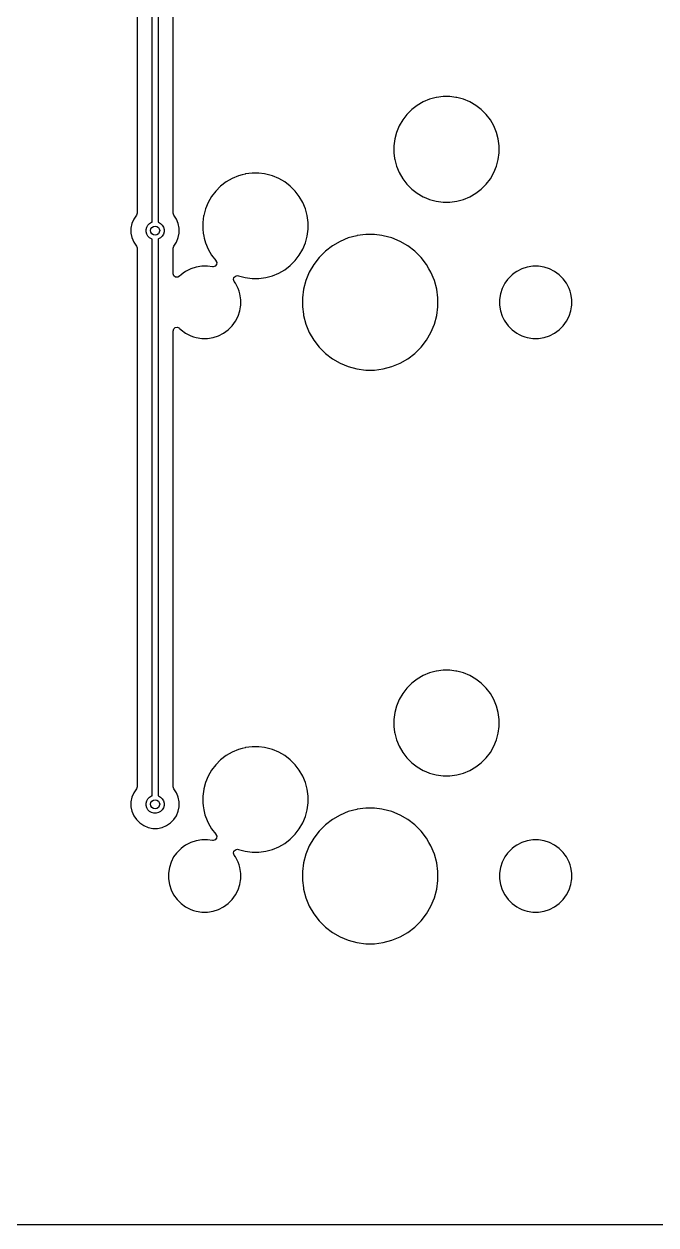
# Model space of a CAD drawing. Extents: x 3.97 to 7.28, y -6.08 to -1.4.
# Drawn here: x 4.797 to 5.624, y -6.081 to -4.511 of the extents above; entities that cross this region are included whole.
import ezdxf

# ---------------------------------------------------------------- set-up
doc = ezdxf.new("R2010")
doc.units = 0
doc.header["$MEASUREMENT"] = 0
doc.layers.add('BLACK', color=7, linetype='CONTINUOUS')

msp = doc.modelspace()

# ---------------------------------------------------------------- linework, layer by layer
at = {"layer": 'BLACK', "linetype": 'CONTINUOUS'}
for p, q in [((4.9648, -4.7702), (4.9648, -4.0423)), ((4.9727, -4.0423), (4.9727, -4.7702)), ((4.9451, -4.0541), (4.9451, -4.7584)), ((4.9924, -4.6705), (4.9924, -4.1626)), ((5.3195, -4.6131), (5.3116, -4.6176)), ((5.3278, -4.6096), (5.3195, -4.6131)), ((5.3195, -4.6131), (5.3195, -4.6131)), ((5.3328, -4.6083), (5.3278, -4.6096)), ((5.3365, -4.6073), (5.3328, -4.6083)), ((5.337, -4.6072), (5.3365, -4.6073)), ((5.3455, -4.6061), (5.337, -4.6072)), ((5.3545, -4.6061), (5.3455, -4.6061)), ((5.3455, -4.6061), (5.3455, -4.6061)), ((5.362, -4.6071), (5.3545, -4.6061)), ((5.3545, -4.6061), (5.3545, -4.6061)), ((5.3635, -4.6073), (5.362, -4.6071)), ((5.3722, -4.6096), (5.3635, -4.6073)), ((5.3805, -4.6131), (5.3722, -4.6096)), ((5.3884, -4.6176), (5.3805, -4.6131)), ((5.3805, -4.6131), (5.3805, -4.6131)), ((5.2981, -4.6295), (5.2926, -4.6366)), ((5.3045, -4.6231), (5.2981, -4.6295)), ((5.3116, -4.6176), (5.3045, -4.6231)), ((5.3955, -4.6231), (5.3884, -4.6176)), ((5.4019, -4.6295), (5.3955, -4.6231)), ((5.3955, -4.6231), (5.3955, -4.6231)), ((5.4074, -4.6366), (5.4019, -4.6295)), ((5.4019, -4.6295), (5.4019, -4.6295)), ((5.2881, -4.6445), (5.2846, -4.6528)), ((5.2926, -4.6366), (5.2881, -4.6445)), ((5.2881, -4.6445), (5.2881, -4.6445)), ((5.4119, -4.6445), (5.4074, -4.6366)), ((5.4074, -4.6366), (5.4074, -4.6366)), ((5.4074, -4.6366), (5.4074, -4.6366)), ((5.4154, -4.6528), (5.4119, -4.6445)), ((5.2823, -4.6615), (5.2811, -4.6705)), ((5.2846, -4.6528), (5.2823, -4.6615)), ((5.2823, -4.6615), (5.2823, -4.6615)), ((5.4177, -4.6615), (5.4154, -4.6528)), ((5.4189, -4.6705), (5.4177, -4.6615)), ((4.9924, -4.7584), (4.9924, -4.6705)), ((5.2811, -4.6705), (5.2811, -4.6795)), ((5.4189, -4.6795), (5.4189, -4.6705)), ((5.2811, -4.6795), (5.2821, -4.687)), ((5.2821, -4.687), (5.2823, -4.6885)), ((5.2823, -4.6885), (5.2823, -4.6885)), ((5.2823, -4.6885), (5.2846, -4.6972)), ((5.4154, -4.6972), (5.4177, -4.6885)), ((5.4177, -4.6885), (5.4189, -4.6795)), ((5.0778, -4.7096), (5.0695, -4.7131)), ((5.0828, -4.7083), (5.0778, -4.7096)), ((5.0865, -4.7073), (5.0828, -4.7083)), ((5.087, -4.7072), (5.0865, -4.7073)), ((5.0955, -4.7061), (5.087, -4.7072)), ((5.1045, -4.7061), (5.0955, -4.7061)), ((5.0955, -4.7061), (5.0955, -4.7061)), ((5.112, -4.7071), (5.1045, -4.7061)), ((5.1045, -4.7061), (5.1045, -4.7061)), ((5.1135, -4.7073), (5.112, -4.7071)), ((5.1222, -4.7096), (5.1135, -4.7073)), ((5.1305, -4.7131), (5.1222, -4.7096)), ((5.2846, -4.6972), (5.2881, -4.7055)), ((5.2881, -4.7055), (5.2881, -4.7055)), ((5.2881, -4.7055), (5.2926, -4.7134)), ((5.4074, -4.7134), (5.4119, -4.7055)), ((5.4119, -4.7055), (5.4154, -4.6972)), ((5.0545, -4.7231), (5.0481, -4.7295)), ((5.0616, -4.7176), (5.0545, -4.7231)), ((5.0695, -4.7131), (5.0616, -4.7176)), ((5.0695, -4.7131), (5.0695, -4.7131)), ((5.1384, -4.7176), (5.1305, -4.7131)), ((5.1305, -4.7131), (5.1305, -4.7131)), ((5.1455, -4.7231), (5.1384, -4.7176)), ((5.1519, -4.7295), (5.1455, -4.7231)), ((5.1455, -4.7231), (5.1455, -4.7231)), ((5.2926, -4.7134), (5.2981, -4.7205)), ((5.2981, -4.7205), (5.2981, -4.7205)), ((5.2981, -4.7205), (5.3045, -4.7269)), ((5.3955, -4.7269), (5.4019, -4.7205)), ((5.4019, -4.7205), (5.4074, -4.7134)), ((5.4019, -4.7205), (5.4019, -4.7205)), ((5.4019, -4.7205), (5.4019, -4.7205)), ((5.0426, -4.7366), (5.0381, -4.7445)), ((5.0481, -4.7295), (5.0426, -4.7366)), ((5.1574, -4.7366), (5.1519, -4.7295)), ((5.1519, -4.7295), (5.1519, -4.7295)), ((5.1619, -4.7445), (5.1574, -4.7366)), ((5.1574, -4.7366), (5.1574, -4.7366)), ((5.1574, -4.7366), (5.1574, -4.7366)), ((5.3045, -4.7269), (5.3045, -4.7269)), ((5.3045, -4.7269), (5.3116, -4.7324)), ((5.3116, -4.7324), (5.3116, -4.7324)), ((5.3116, -4.7324), (5.3116, -4.7324)), ((5.3116, -4.7324), (5.3195, -4.7369)), ((5.3195, -4.7369), (5.3195, -4.7369)), ((5.3195, -4.7369), (5.3195, -4.7369)), ((5.3195, -4.7369), (5.3231, -4.7384)), ((5.3231, -4.7384), (5.3278, -4.7404)), ((5.3278, -4.7404), (5.3365, -4.7427)), ((5.3635, -4.7427), (5.3722, -4.7404)), ((5.3722, -4.7404), (5.3805, -4.7369)), ((5.3805, -4.7369), (5.3884, -4.7324)), ((5.3884, -4.7324), (5.3955, -4.7269)), ((5.3955, -4.7269), (5.3955, -4.7269)), ((5.3955, -4.7269), (5.3955, -4.7269)), ((5.0346, -4.7528), (5.0323, -4.7615)), ((5.0381, -4.7445), (5.0346, -4.7528)), ((5.0346, -4.7528), (5.0346, -4.7528)), ((5.0381, -4.7445), (5.0381, -4.7445)), ((5.1654, -4.7528), (5.1619, -4.7445)), ((5.1677, -4.7615), (5.1654, -4.7528)), ((5.3365, -4.7427), (5.3455, -4.7439)), ((5.3455, -4.7439), (5.3455, -4.7439)), ((5.3455, -4.7439), (5.3545, -4.7439)), ((5.3545, -4.7439), (5.3635, -4.7427)), ((5.3545, -4.7439), (5.3545, -4.7439)), ((4.9384, -4.7721), (4.9372, -4.7781)), ((4.9408, -4.7663), (4.9384, -4.7721)), ((4.9384, -4.7721), (4.9384, -4.7721)), ((4.9443, -4.7611), (4.9408, -4.7663)), ((4.9408, -4.7663), (4.9408, -4.7663)), ((4.9451, -4.7584), (4.9443, -4.7611)), ((4.9443, -4.7611), (4.9443, -4.7611)), ((4.9594, -4.7741), (4.9616, -4.7719)), ((4.9616, -4.7719), (4.9642, -4.7703)), ((4.9642, -4.7703), (4.9648, -4.7702)), ((4.9727, -4.7702), (4.9733, -4.7703)), ((4.9733, -4.7703), (4.9759, -4.7719)), ((4.9759, -4.7719), (4.9781, -4.7741)), ((4.9924, -4.7585), (4.9924, -4.7584)), ((4.9932, -4.7611), (4.9924, -4.7585)), ((4.9967, -4.7663), (4.9932, -4.7611)), ((4.9991, -4.7721), (4.9967, -4.7663)), ((4.9967, -4.7663), (4.9967, -4.7663)), ((5.0003, -4.7781), (4.9991, -4.7721)), ((4.9991, -4.7721), (4.9991, -4.7721)), ((5.0322, -4.762), (5.0311, -4.7705)), ((5.0311, -4.7705), (5.0311, -4.7795)), ((5.0323, -4.7615), (5.0322, -4.762)), ((5.1689, -4.7705), (5.1677, -4.7615)), ((5.1689, -4.7795), (5.1689, -4.7705)), ((4.9372, -4.7781), (4.9372, -4.7844)), ((4.9372, -4.7844), (4.9384, -4.7904)), ((4.957, -4.7797), (4.9578, -4.7767)), ((4.957, -4.7828), (4.957, -4.7797)), ((4.9578, -4.7858), (4.957, -4.7828)), ((4.9578, -4.7767), (4.9594, -4.7741)), ((4.9594, -4.7884), (4.9578, -4.7858)), ((4.9616, -4.7906), (4.9594, -4.7884)), ((4.9781, -4.7884), (4.9759, -4.7906)), ((4.9781, -4.7741), (4.9797, -4.7767)), ((4.9797, -4.7858), (4.9781, -4.7884)), ((4.9797, -4.7767), (4.9805, -4.7797)), ((4.9805, -4.7828), (4.9797, -4.7858)), ((4.9805, -4.7797), (4.9805, -4.7828)), ((4.9991, -4.7904), (5.0003, -4.7844)), ((5.0003, -4.7844), (5.0003, -4.7781)), ((5.0003, -4.7781), (5.0003, -4.7781)), ((5.0003, -4.7781), (5.0003, -4.7781)), ((5.0311, -4.7795), (5.0317, -4.7844)), ((5.0317, -4.7844), (5.0323, -4.7885)), ((5.0323, -4.7885), (5.033, -4.7912)), ((5.1654, -4.7972), (5.1677, -4.7885)), ((5.1677, -4.7885), (5.1689, -4.7795)), ((5.2327, -4.7879), (5.2215, -4.7909)), ((5.2332, -4.7878), (5.2327, -4.7879)), ((5.2442, -4.7864), (5.2332, -4.7878)), ((5.2558, -4.7864), (5.2442, -4.7864)), ((5.2442, -4.7864), (5.2442, -4.7864)), ((5.2654, -4.7877), (5.2558, -4.7864)), ((5.2558, -4.7864), (5.2558, -4.7864)), ((5.2673, -4.7879), (5.2654, -4.7877)), ((5.2785, -4.7909), (5.2673, -4.7879)), ((4.9384, -4.7904), (4.9384, -4.7904)), ((4.9384, -4.7904), (4.9408, -4.7962)), ((4.9408, -4.7962), (4.9408, -4.7962)), ((4.9408, -4.7962), (4.9443, -4.8014)), ((4.9443, -4.8014), (4.9451, -4.804)), ((4.9451, -4.804), (4.9451, -4.8041)), ((4.9451, -4.8041), (4.9451, -5.5084)), ((4.9642, -4.7922), (4.9616, -4.7906)), ((4.9648, -4.7923), (4.9642, -4.7922)), ((4.9648, -5.5202), (4.9648, -4.7923)), ((4.9733, -4.7922), (4.9727, -4.7923)), ((4.9727, -4.7923), (4.9727, -5.5202)), ((4.9759, -4.7906), (4.9733, -4.7922)), ((4.9924, -4.8041), (4.9932, -4.8014)), ((4.9924, -4.8374), (4.9924, -4.8041)), ((4.9932, -4.8014), (4.9967, -4.7962)), ((4.9932, -4.8014), (4.9932, -4.8014)), ((4.9967, -4.7962), (4.9991, -4.7904)), ((4.9967, -4.7962), (4.9967, -4.7962)), ((4.9967, -4.7962), (4.9967, -4.7962)), ((5.033, -4.7912), (5.0346, -4.7972)), ((5.0346, -4.7972), (5.0381, -4.8055)), ((5.1619, -4.8055), (5.1654, -4.7972)), ((5.2007, -4.8012), (5.1915, -4.8082)), ((5.2107, -4.7954), (5.2007, -4.8012)), ((5.2215, -4.7909), (5.2107, -4.7954)), ((5.2107, -4.7954), (5.2107, -4.7954)), ((5.2215, -4.7909), (5.2215, -4.7909)), ((5.2893, -4.7954), (5.2785, -4.7909)), ((5.2785, -4.7909), (5.2785, -4.7909)), ((5.2785, -4.7909), (5.2785, -4.7909)), ((5.2993, -4.8012), (5.2893, -4.7954)), ((5.2893, -4.7954), (5.2893, -4.7954)), ((5.3085, -4.8082), (5.2993, -4.8012)), ((5.0381, -4.8055), (5.0381, -4.8055)), ((5.0381, -4.8055), (5.0426, -4.8134)), ((5.0426, -4.8134), (5.0481, -4.8205)), ((5.1519, -4.8205), (5.1574, -4.8134)), ((5.1574, -4.8134), (5.1619, -4.8055)), ((5.1832, -4.8165), (5.1762, -4.8257)), ((5.1915, -4.8082), (5.1832, -4.8165)), ((5.1832, -4.8165), (5.1832, -4.8165)), ((5.1915, -4.8082), (5.1915, -4.8082)), ((5.3168, -4.8165), (5.3085, -4.8082)), ((5.3085, -4.8082), (5.3085, -4.8082)), ((5.3238, -4.8257), (5.3168, -4.8165)), ((5.3168, -4.8165), (5.3168, -4.8165)), ((5.0087, -4.8346), (5.0054, -4.8369)), ((5.0153, -4.8312), (5.0087, -4.8346)), ((5.0224, -4.8289), (5.0153, -4.8312)), ((5.0297, -4.8277), (5.0224, -4.8289)), ((5.0372, -4.8277), (5.0297, -4.8277)), ((5.0297, -4.8277), (5.0297, -4.8277)), ((5.0438, -4.8288), (5.0372, -4.8277)), ((5.0372, -4.8277), (5.0372, -4.8277)), ((5.0449, -4.8288), (5.0438, -4.8288)), ((5.0475, -4.8279), (5.0449, -4.8288)), ((5.0492, -4.8257), (5.0475, -4.8279)), ((5.0481, -4.8205), (5.0482, -4.8207)), ((5.0482, -4.8207), (5.0481, -4.8207)), ((5.0481, -4.8207), (5.0494, -4.8229)), ((5.0494, -4.8229), (5.0492, -4.8257)), ((5.1305, -4.8369), (5.1384, -4.8324)), ((5.1384, -4.8324), (5.1455, -4.8269)), ((5.1455, -4.8269), (5.1519, -4.8205)), ((5.1455, -4.8269), (5.1455, -4.8269)), ((5.1455, -4.8269), (5.1455, -4.8269)), ((5.1519, -4.8205), (5.1519, -4.8205)), ((5.1519, -4.8205), (5.1519, -4.8205)), ((5.1704, -4.8357), (5.1659, -4.8465)), ((5.1762, -4.8257), (5.1704, -4.8357)), ((5.1704, -4.8357), (5.1704, -4.8357)), ((5.327, -4.8312), (5.3238, -4.8257)), ((5.3296, -4.8357), (5.327, -4.8312)), ((5.3341, -4.8465), (5.3296, -4.8357)), ((5.4418, -4.8346), (5.4385, -4.8369)), ((5.4484, -4.8312), (5.4418, -4.8346)), ((5.4555, -4.8289), (5.4484, -4.8312)), ((5.4628, -4.8277), (5.4555, -4.8289)), ((5.4703, -4.8277), (5.4628, -4.8277)), ((5.4628, -4.8277), (5.4628, -4.8277)), ((5.4776, -4.8289), (5.4703, -4.8277)), ((5.4703, -4.8277), (5.4703, -4.8277)), ((5.4847, -4.8312), (5.4776, -4.8289)), ((5.4913, -4.8346), (5.4847, -4.8312)), ((5.4973, -4.8389), (5.4913, -4.8346)), ((4.9924, -4.8378), (4.9924, -4.8374)), ((4.9934, -4.8404), (4.9924, -4.8378)), ((4.9956, -4.842), (4.9934, -4.8404)), ((4.9983, -4.8422), (4.9956, -4.842)), ((5.0007, -4.8409), (4.9983, -4.8422)), ((5.0027, -4.8389), (5.0007, -4.8409)), ((5.0054, -4.8369), (5.0027, -4.8389)), ((5.0027, -4.8389), (5.0027, -4.8389)), ((5.0027, -4.8389), (5.0027, -4.8389)), ((5.0712, -4.8453), (5.0719, -4.8426)), ((5.0722, -4.8479), (5.0712, -4.8453)), ((5.0719, -4.8426), (5.0738, -4.8407)), ((5.0739, -4.8502), (5.0722, -4.8479)), ((5.0738, -4.8407), (5.0765, -4.8401)), ((5.0755, -4.8534), (5.0739, -4.8502)), ((5.0765, -4.8401), (5.0777, -4.8404)), ((5.0777, -4.8404), (5.0778, -4.8404)), ((5.0778, -4.8404), (5.0778, -4.8404)), ((5.0778, -4.8404), (5.0865, -4.8427)), ((5.0865, -4.8427), (5.0955, -4.8439)), ((5.0955, -4.8439), (5.0955, -4.8439)), ((5.0955, -4.8439), (5.1045, -4.8439)), ((5.1045, -4.8439), (5.1135, -4.8427)), ((5.1045, -4.8439), (5.1045, -4.8439)), ((5.1135, -4.8427), (5.1222, -4.8404)), ((5.1222, -4.8404), (5.1305, -4.8369)), ((5.1659, -4.8465), (5.1629, -4.8577)), ((5.1659, -4.8465), (5.1659, -4.8465)), ((5.3371, -4.8577), (5.3341, -4.8465)), ((5.4261, -4.8502), (5.4227, -4.8569)), ((5.4297, -4.8453), (5.4261, -4.8502)), ((5.4305, -4.8442), (5.4297, -4.8453)), ((5.4357, -4.8389), (5.4305, -4.8442)), ((5.4305, -4.8442), (5.4305, -4.8442)), ((5.4305, -4.8442), (5.4305, -4.8442)), ((5.4385, -4.8369), (5.4357, -4.8389)), ((5.4357, -4.8389), (5.4357, -4.8389)), ((5.4357, -4.8389), (5.4357, -4.8389)), ((5.5026, -4.8442), (5.4973, -4.8389)), ((5.507, -4.8502), (5.5026, -4.8442)), ((5.5086, -4.8534), (5.507, -4.8502)), ((5.0773, -4.8569), (5.0755, -4.8534)), ((5.0785, -4.8606), (5.0773, -4.8569)), ((5.0773, -4.8569), (5.0773, -4.8569)), ((5.0773, -4.8569), (5.0773, -4.8569)), ((5.0796, -4.8639), (5.0785, -4.8606)), ((5.0804, -4.8692), (5.0796, -4.8639)), ((5.1629, -4.8577), (5.1614, -4.8692)), ((5.1629, -4.8577), (5.1629, -4.8577)), ((5.3386, -4.8692), (5.3371, -4.8577)), ((5.4204, -4.8639), (5.4193, -4.8713)), ((5.4227, -4.8569), (5.4204, -4.8639)), ((5.5103, -4.8569), (5.5086, -4.8534)), ((5.5116, -4.8606), (5.5103, -4.8569)), ((5.5103, -4.8569), (5.5103, -4.8569)), ((5.5103, -4.8569), (5.5103, -4.8569)), ((5.5126, -4.8639), (5.5116, -4.8606)), ((5.5138, -4.8713), (5.5126, -4.8639)), ((5.0796, -4.8861), (5.0804, -4.8808)), ((5.0805, -4.8698), (5.0804, -4.8692)), ((5.0804, -4.8808), (5.0807, -4.8787)), ((5.0807, -4.8713), (5.0805, -4.8698)), ((5.0807, -4.8787), (5.0807, -4.8713)), ((5.1614, -4.8692), (5.1614, -4.8808)), ((5.1614, -4.8808), (5.1627, -4.8904)), ((5.3371, -4.8923), (5.3386, -4.8808)), ((5.3386, -4.8713), (5.3386, -4.8692)), ((5.3386, -4.8808), (5.3386, -4.8713)), ((5.4193, -4.8713), (5.4193, -4.8787)), ((5.4193, -4.8787), (5.4204, -4.8861)), ((5.5126, -4.8861), (5.5135, -4.8808)), ((5.5135, -4.8808), (5.5138, -4.8787)), ((5.5138, -4.8787), (5.5138, -4.8713)), ((5.0739, -4.8998), (5.0773, -4.8931)), ((5.0773, -4.8931), (5.0796, -4.8861)), ((5.1627, -4.8904), (5.1629, -4.8923)), ((5.1629, -4.8923), (5.1659, -4.9035)), ((5.3341, -4.9035), (5.3371, -4.8923)), ((5.4204, -4.8861), (5.4227, -4.8931)), ((5.4227, -4.8931), (5.4255, -4.8985)), ((5.4255, -4.8985), (5.4261, -4.8998)), ((5.507, -4.8998), (5.5103, -4.8931)), ((5.5103, -4.8931), (5.5126, -4.8861)), ((4.9924, -4.9126), (4.9932, -4.9099)), ((4.9924, -5.4205), (4.9924, -4.9126)), ((4.9932, -4.9099), (4.9952, -4.9081)), ((4.9952, -4.9081), (4.998, -4.9077)), ((4.998, -4.9077), (5.0005, -4.9089)), ((5.0005, -4.9089), (5.0007, -4.9091)), ((5.0007, -4.9091), (5.0027, -4.9111)), ((5.0027, -4.9111), (5.0087, -4.9154)), ((5.0582, -4.9154), (5.0643, -4.9111)), ((5.0643, -4.9111), (5.0695, -4.9058)), ((5.0695, -4.9058), (5.0739, -4.8998)), ((5.1659, -4.9035), (5.1659, -4.9035)), ((5.1659, -4.9035), (5.1704, -4.9143)), ((5.1704, -4.9143), (5.1704, -4.9143)), ((5.1704, -4.9143), (5.1762, -4.9243)), ((5.3238, -4.9243), (5.3296, -4.9143)), ((5.3296, -4.9143), (5.3341, -4.9035)), ((5.4261, -4.8998), (5.4305, -4.9058)), ((5.4305, -4.9058), (5.4357, -4.9111)), ((5.4357, -4.9111), (5.4418, -4.9154)), ((5.4913, -4.9154), (5.4973, -4.9111)), ((5.4973, -4.9111), (5.5026, -4.9058)), ((5.5026, -4.9058), (5.507, -4.8998)), ((5.0087, -4.9154), (5.0118, -4.917)), ((5.0118, -4.917), (5.0153, -4.9188)), ((5.0153, -4.9188), (5.0153, -4.9188)), ((5.0153, -4.9188), (5.0153, -4.9188)), ((5.0153, -4.9188), (5.0191, -4.92)), ((5.0191, -4.92), (5.0224, -4.9211)), ((5.0224, -4.9211), (5.0297, -4.9223)), ((5.0297, -4.9223), (5.0297, -4.9223)), ((5.0297, -4.9223), (5.0372, -4.9223)), ((5.0372, -4.9223), (5.0445, -4.9211)), ((5.0445, -4.9211), (5.0516, -4.9188)), ((5.0516, -4.9188), (5.0582, -4.9154)), ((5.1762, -4.9243), (5.1832, -4.9335)), ((5.3168, -4.9335), (5.3238, -4.9243)), ((5.4418, -4.9154), (5.4449, -4.917)), ((5.4449, -4.917), (5.4484, -4.9188)), ((5.4484, -4.9188), (5.4484, -4.9188)), ((5.4484, -4.9188), (5.4484, -4.9188)), ((5.4484, -4.9188), (5.4522, -4.92)), ((5.4522, -4.92), (5.4555, -4.9211)), ((5.4555, -4.9211), (5.4628, -4.9223)), ((5.4628, -4.9223), (5.4628, -4.9223)), ((5.4628, -4.9223), (5.4703, -4.9223)), ((5.4703, -4.9223), (5.4776, -4.9211)), ((5.4776, -4.9211), (5.4847, -4.9188)), ((5.4847, -4.9188), (5.4913, -4.9154)), ((5.1832, -4.9335), (5.1832, -4.9335)), ((5.1832, -4.9335), (5.1915, -4.9418)), ((5.1915, -4.9418), (5.1915, -4.9418)), ((5.1915, -4.9418), (5.2007, -4.9488)), ((5.2993, -4.9488), (5.3085, -4.9418)), ((5.3085, -4.9418), (5.3168, -4.9335)), ((5.2007, -4.9488), (5.2107, -4.9546)), ((5.2107, -4.9546), (5.2107, -4.9546)), ((5.2107, -4.9546), (5.2107, -4.9546)), ((5.2107, -4.9546), (5.2215, -4.9591)), ((5.2215, -4.9591), (5.2327, -4.9621)), ((5.2673, -4.9621), (5.2785, -4.9591)), ((5.2785, -4.9591), (5.2893, -4.9546)), ((5.2893, -4.9546), (5.2993, -4.9488)), ((5.2327, -4.9621), (5.2442, -4.9636)), ((5.2442, -4.9636), (5.2442, -4.9636)), ((5.2442, -4.9636), (5.2558, -4.9636)), ((5.2558, -4.9636), (5.2673, -4.9621)), ((5.2558, -4.9636), (5.2558, -4.9636)), ((5.3116, -5.3676), (5.3045, -5.3731)), ((5.3195, -5.3631), (5.3116, -5.3676)), ((5.3278, -5.3596), (5.3195, -5.3631)), ((5.3195, -5.3631), (5.3195, -5.3631)), ((5.3328, -5.3583), (5.3278, -5.3596)), ((5.3365, -5.3573), (5.3328, -5.3583)), ((5.337, -5.3572), (5.3365, -5.3573)), ((5.3455, -5.3561), (5.337, -5.3572)), ((5.3545, -5.3561), (5.3455, -5.3561)), ((5.3455, -5.3561), (5.3455, -5.3561)), ((5.362, -5.3571), (5.3545, -5.3561)), ((5.3545, -5.3561), (5.3545, -5.3561)), ((5.3635, -5.3573), (5.362, -5.3571)), ((5.3722, -5.3596), (5.3635, -5.3573)), ((5.3805, -5.3631), (5.3722, -5.3596)), ((5.3884, -5.3676), (5.3805, -5.3631)), ((5.3805, -5.3631), (5.3805, -5.3631)), ((5.3955, -5.3731), (5.3884, -5.3676)), ((5.2981, -5.3795), (5.2926, -5.3866)), ((5.3045, -5.3731), (5.2981, -5.3795)), ((5.4019, -5.3795), (5.3955, -5.3731)), ((5.3955, -5.3731), (5.3955, -5.3731)), ((5.4074, -5.3866), (5.4019, -5.3795)), ((5.4019, -5.3795), (5.4019, -5.3795)), ((5.2881, -5.3945), (5.2846, -5.4028)), ((5.2926, -5.3866), (5.2881, -5.3945)), ((5.2881, -5.3945), (5.2881, -5.3945)), ((5.4119, -5.3945), (5.4074, -5.3866)), ((5.4074, -5.3866), (5.4074, -5.3866)), ((5.4074, -5.3866), (5.4074, -5.3866)), ((5.4154, -5.4028), (5.4119, -5.3945)), ((5.2823, -5.4115), (5.2811, -5.4205)), ((5.2846, -5.4028), (5.2823, -5.4115)), ((5.2823, -5.4115), (5.2823, -5.4115)), ((5.4177, -5.4115), (5.4154, -5.4028)), ((5.4189, -5.4205), (5.4177, -5.4115)), ((4.9924, -5.5084), (4.9924, -5.4205)), ((5.2811, -5.4205), (5.2811, -5.4295)), ((5.2811, -5.4295), (5.2821, -5.437)), ((5.4177, -5.4385), (5.4189, -5.4295)), ((5.4189, -5.4295), (5.4189, -5.4205)), ((5.2821, -5.437), (5.2823, -5.4385)), ((5.2823, -5.4385), (5.2823, -5.4385)), ((5.2823, -5.4385), (5.2846, -5.4472)), ((5.2846, -5.4472), (5.2881, -5.4555)), ((5.4119, -5.4555), (5.4154, -5.4472)), ((5.4154, -5.4472), (5.4177, -5.4385)), ((5.0695, -5.4631), (5.0616, -5.4676)), ((5.0778, -5.4596), (5.0695, -5.4631)), ((5.0695, -5.4631), (5.0695, -5.4631)), ((5.0828, -5.4583), (5.0778, -5.4596)), ((5.0865, -5.4573), (5.0828, -5.4583)), ((5.087, -5.4572), (5.0865, -5.4573)), ((5.0955, -5.4561), (5.087, -5.4572)), ((5.1045, -5.4561), (5.0955, -5.4561)), ((5.0955, -5.4561), (5.0955, -5.4561)), ((5.112, -5.4571), (5.1045, -5.4561)), ((5.1045, -5.4561), (5.1045, -5.4561)), ((5.1135, -5.4573), (5.112, -5.4571)), ((5.1222, -5.4596), (5.1135, -5.4573)), ((5.1305, -5.4631), (5.1222, -5.4596)), ((5.1384, -5.4676), (5.1305, -5.4631)), ((5.1305, -5.4631), (5.1305, -5.4631)), ((5.2881, -5.4555), (5.2881, -5.4555)), ((5.2881, -5.4555), (5.2926, -5.4634)), ((5.2926, -5.4634), (5.2981, -5.4705)), ((5.4019, -5.4705), (5.4074, -5.4634)), ((5.4074, -5.4634), (5.4119, -5.4555)), ((5.0481, -5.4795), (5.0426, -5.4866)), ((5.0545, -5.4731), (5.0481, -5.4795)), ((5.0616, -5.4676), (5.0545, -5.4731)), ((5.1455, -5.4731), (5.1384, -5.4676)), ((5.1519, -5.4795), (5.1455, -5.4731)), ((5.1455, -5.4731), (5.1455, -5.4731)), ((5.1574, -5.4866), (5.1519, -5.4795)), ((5.1519, -5.4795), (5.1519, -5.4795)), ((5.2981, -5.4705), (5.2981, -5.4705)), ((5.2981, -5.4705), (5.3045, -5.4769)), ((5.3045, -5.4769), (5.3045, -5.4769)), ((5.3045, -5.4769), (5.3116, -5.4824)), ((5.3884, -5.4824), (5.3955, -5.4769)), ((5.3955, -5.4769), (5.4019, -5.4705)), ((5.3955, -5.4769), (5.3955, -5.4769)), ((5.3955, -5.4769), (5.3955, -5.4769)), ((5.4019, -5.4705), (5.4019, -5.4705)), ((5.4019, -5.4705), (5.4019, -5.4705)), ((5.0381, -5.4945), (5.0346, -5.5028)), ((5.0426, -5.4866), (5.0381, -5.4945)), ((5.0381, -5.4945), (5.0381, -5.4945)), ((5.1619, -5.4945), (5.1574, -5.4866)), ((5.1574, -5.4866), (5.1574, -5.4866)), ((5.1574, -5.4866), (5.1574, -5.4866)), ((5.1654, -5.5028), (5.1619, -5.4945)), ((5.3116, -5.4824), (5.3116, -5.4824)), ((5.3116, -5.4824), (5.3116, -5.4824)), ((5.3116, -5.4824), (5.3195, -5.4869)), ((5.3195, -5.4869), (5.3195, -5.4869)), ((5.3195, -5.4869), (5.3195, -5.4869)), ((5.3195, -5.4869), (5.3231, -5.4884)), ((5.3231, -5.4884), (5.3278, -5.4904)), ((5.3278, -5.4904), (5.3365, -5.4927)), ((5.3365, -5.4927), (5.3455, -5.4939)), ((5.3455, -5.4939), (5.3455, -5.4939)), ((5.3455, -5.4939), (5.3545, -5.4939)), ((5.3545, -5.4939), (5.3635, -5.4927)), ((5.3545, -5.4939), (5.3545, -5.4939)), ((5.3635, -5.4927), (5.3722, -5.4904)), ((5.3722, -5.4904), (5.3805, -5.4869)), ((5.3805, -5.4869), (5.3884, -5.4824)), ((4.9451, -5.5084), (4.9443, -5.5111)), ((4.9443, -5.5111), (4.9443, -5.5111)), ((4.9924, -5.5085), (4.9924, -5.5084)), ((4.9932, -5.5111), (4.9924, -5.5085)), ((5.0324, -5.5111), (5.0323, -5.5115)), ((5.0346, -5.5028), (5.0324, -5.5111)), ((5.0346, -5.5028), (5.0346, -5.5028)), ((5.1677, -5.5115), (5.1654, -5.5028)), ((4.9384, -5.5221), (4.9372, -5.5281)), ((4.9408, -5.5163), (4.9384, -5.5221)), ((4.9384, -5.5221), (4.9384, -5.5221)), ((4.9443, -5.5111), (4.9408, -5.5163)), ((4.9408, -5.5163), (4.9408, -5.5163)), ((4.957, -5.5297), (4.9578, -5.5267)), ((4.9578, -5.5267), (4.9594, -5.5241)), ((4.9594, -5.5241), (4.9616, -5.5219)), ((4.9616, -5.5219), (4.9642, -5.5203)), ((4.9642, -5.5203), (4.9648, -5.5202)), ((4.9727, -5.5202), (4.9733, -5.5203)), ((4.9733, -5.5203), (4.9759, -5.5219)), ((4.9759, -5.5219), (4.9781, -5.5241)), ((4.9781, -5.5241), (4.9797, -5.5267)), ((4.9797, -5.5267), (4.9805, -5.5297)), ((4.9967, -5.5163), (4.9932, -5.5111)), ((4.9985, -5.5208), (4.9967, -5.5163)), ((4.9967, -5.5163), (4.9967, -5.5163)), ((4.9991, -5.5221), (4.9985, -5.5208)), ((5.0003, -5.5281), (4.9991, -5.5221)), ((4.9991, -5.5221), (4.9991, -5.5221)), ((5.0323, -5.5115), (5.0311, -5.5205)), ((5.0311, -5.5205), (5.0311, -5.5295)), ((5.0323, -5.5115), (5.0323, -5.5115)), ((5.1689, -5.5205), (5.1677, -5.5115)), ((5.1689, -5.5281), (5.1689, -5.5205)), ((4.9372, -5.5281), (4.9372, -5.5344)), ((4.9372, -5.5344), (4.9384, -5.5404)), ((4.9384, -5.5404), (4.9384, -5.5404)), ((4.9384, -5.5404), (4.9408, -5.5462)), ((4.957, -5.5328), (4.957, -5.5297)), ((4.9578, -5.5358), (4.957, -5.5328)), ((4.9594, -5.5384), (4.9578, -5.5358)), ((4.9616, -5.5406), (4.9594, -5.5384)), ((4.9642, -5.5422), (4.9616, -5.5406)), ((4.9672, -5.543), (4.9642, -5.5422)), ((4.9733, -5.5422), (4.9703, -5.543)), ((4.9759, -5.5406), (4.9733, -5.5422)), ((4.9781, -5.5384), (4.9759, -5.5406)), ((4.9797, -5.5358), (4.9781, -5.5384)), ((4.9805, -5.5328), (4.9797, -5.5358)), ((4.9805, -5.5297), (4.9805, -5.5328)), ((4.9967, -5.5462), (4.9991, -5.5404)), ((4.9991, -5.5404), (5.0003, -5.5344)), ((5.0003, -5.5344), (5.0003, -5.5281)), ((5.0003, -5.5281), (5.0003, -5.5281)), ((5.0003, -5.5281), (5.0003, -5.5281)), ((5.0311, -5.5295), (5.0316, -5.5331)), ((5.0316, -5.5331), (5.0323, -5.5385)), ((5.0323, -5.5385), (5.034, -5.5449)), ((5.1654, -5.5472), (5.1677, -5.5385)), ((5.1677, -5.5385), (5.1689, -5.5295)), ((5.1689, -5.5295), (5.1689, -5.5281)), ((5.2215, -5.5409), (5.2107, -5.5454)), ((5.2327, -5.5379), (5.2215, -5.5409)), ((5.2215, -5.5409), (5.2215, -5.5409)), ((5.2332, -5.5378), (5.2327, -5.5379)), ((5.2442, -5.5364), (5.2332, -5.5378)), ((5.2558, -5.5364), (5.2442, -5.5364)), ((5.2442, -5.5364), (5.2442, -5.5364)), ((5.2654, -5.5377), (5.2558, -5.5364)), ((5.2558, -5.5364), (5.2558, -5.5364)), ((5.2673, -5.5379), (5.2654, -5.5377)), ((5.2785, -5.5409), (5.2673, -5.5379)), ((5.2893, -5.5454), (5.2785, -5.5409)), ((5.2785, -5.5409), (5.2785, -5.5409)), ((5.2785, -5.5409), (5.2785, -5.5409)), ((4.9408, -5.5462), (4.9408, -5.5462)), ((4.9408, -5.5462), (4.9443, -5.5513)), ((4.9443, -5.5513), (4.9443, -5.5513)), ((4.9443, -5.5513), (4.9487, -5.5557)), ((4.9487, -5.5557), (4.9487, -5.5557)), ((4.9487, -5.5557), (4.9538, -5.5592)), ((4.9703, -5.543), (4.9672, -5.543)), ((4.9837, -5.5592), (4.9888, -5.5557)), ((4.9888, -5.5557), (4.9932, -5.5513)), ((4.9932, -5.5513), (4.9967, -5.5462)), ((5.034, -5.5449), (5.0346, -5.5472)), ((5.0346, -5.5472), (5.0381, -5.5555)), ((5.0381, -5.5555), (5.0381, -5.5555)), ((5.0381, -5.5555), (5.0426, -5.5634)), ((5.1574, -5.5634), (5.1619, -5.5555)), ((5.1619, -5.5555), (5.1654, -5.5472)), ((5.2007, -5.5512), (5.1915, -5.5582)), ((5.2107, -5.5454), (5.2007, -5.5512)), ((5.2107, -5.5454), (5.2107, -5.5454)), ((5.2993, -5.5512), (5.2893, -5.5454)), ((5.2893, -5.5454), (5.2893, -5.5454)), ((5.3085, -5.5582), (5.2993, -5.5512)), ((4.9538, -5.5592), (4.9538, -5.5592)), ((4.9538, -5.5592), (4.9595, -5.5615)), ((4.9595, -5.5615), (4.9596, -5.5616)), ((4.9596, -5.5616), (4.9656, -5.5628)), ((4.9656, -5.5628), (4.9656, -5.5628)), ((4.9656, -5.5628), (4.9656, -5.5628)), ((4.9656, -5.5628), (4.9719, -5.5628)), ((4.9719, -5.5628), (4.9779, -5.5616)), ((4.9719, -5.5628), (4.9719, -5.5628)), ((4.9779, -5.5616), (4.9837, -5.5592)), ((5.0426, -5.5634), (5.0481, -5.5705)), ((5.0481, -5.5705), (5.0482, -5.5707)), ((5.0482, -5.5707), (5.0481, -5.5707)), ((5.0481, -5.5707), (5.0494, -5.5729)), ((5.0494, -5.5729), (5.0492, -5.5757)), ((5.1455, -5.5769), (5.1519, -5.5705)), ((5.1519, -5.5705), (5.1574, -5.5634)), ((5.1519, -5.5705), (5.1519, -5.5705)), ((5.1519, -5.5705), (5.1519, -5.5705)), ((5.1832, -5.5665), (5.1762, -5.5757)), ((5.1915, -5.5582), (5.1832, -5.5665)), ((5.1832, -5.5665), (5.1832, -5.5665)), ((5.1915, -5.5582), (5.1915, -5.5582)), ((5.3168, -5.5665), (5.3085, -5.5582)), ((5.3085, -5.5582), (5.3085, -5.5582)), ((5.3238, -5.5757), (5.3168, -5.5665)), ((5.3168, -5.5665), (5.3168, -5.5665)), ((5.0027, -5.5889), (4.9974, -5.5942)), ((5.0054, -5.5869), (5.0027, -5.5889)), ((5.0027, -5.5889), (5.0027, -5.5889)), ((5.0027, -5.5889), (5.0027, -5.5889)), ((5.0087, -5.5846), (5.0054, -5.5869)), ((5.0153, -5.5812), (5.0087, -5.5846)), ((5.0224, -5.5789), (5.0153, -5.5812)), ((5.0297, -5.5777), (5.0224, -5.5789)), ((5.0372, -5.5777), (5.0297, -5.5777)), ((5.0297, -5.5777), (5.0297, -5.5777)), ((5.0438, -5.5788), (5.0372, -5.5777)), ((5.0372, -5.5777), (5.0372, -5.5777)), ((5.0449, -5.5788), (5.0438, -5.5788)), ((5.0475, -5.5779), (5.0449, -5.5788)), ((5.0492, -5.5757), (5.0475, -5.5779)), ((5.1222, -5.5904), (5.1305, -5.5869)), ((5.1305, -5.5869), (5.1384, -5.5824)), ((5.1384, -5.5824), (5.1455, -5.5769)), ((5.1455, -5.5769), (5.1455, -5.5769)), ((5.1455, -5.5769), (5.1455, -5.5769)), ((5.1704, -5.5857), (5.1659, -5.5965)), ((5.1762, -5.5757), (5.1704, -5.5857)), ((5.1704, -5.5857), (5.1704, -5.5857)), ((5.327, -5.5812), (5.3238, -5.5757)), ((5.3296, -5.5857), (5.327, -5.5812)), ((5.3341, -5.5965), (5.3296, -5.5857)), ((5.4357, -5.5889), (5.4305, -5.5942)), ((5.4385, -5.5869), (5.4357, -5.5889)), ((5.4357, -5.5889), (5.4357, -5.5889)), ((5.4357, -5.5889), (5.4357, -5.5889)), ((5.4418, -5.5846), (5.4385, -5.5869)), ((5.4484, -5.5812), (5.4418, -5.5846)), ((5.4555, -5.5789), (5.4484, -5.5812)), ((5.4628, -5.5777), (5.4555, -5.5789)), ((5.4703, -5.5777), (5.4628, -5.5777)), ((5.4628, -5.5777), (5.4628, -5.5777)), ((5.4776, -5.5789), (5.4703, -5.5777)), ((5.4703, -5.5777), (5.4703, -5.5777)), ((5.4847, -5.5812), (5.4776, -5.5789)), ((5.4913, -5.5846), (5.4847, -5.5812)), ((5.4973, -5.5889), (5.4913, -5.5846)), ((5.5026, -5.5942), (5.4973, -5.5889)), ((4.993, -5.6002), (4.9897, -5.6069)), ((4.9967, -5.5953), (4.993, -5.6002)), ((4.9974, -5.5942), (4.9967, -5.5953)), ((4.9974, -5.5942), (4.9974, -5.5942)), ((4.9974, -5.5942), (4.9974, -5.5942)), ((5.0712, -5.5953), (5.0719, -5.5926)), ((5.0722, -5.5979), (5.0712, -5.5953)), ((5.0719, -5.5926), (5.0738, -5.5907)), ((5.0739, -5.6002), (5.0722, -5.5979)), ((5.0738, -5.5907), (5.0765, -5.5901)), ((5.0773, -5.6069), (5.0739, -5.6002)), ((5.0765, -5.5901), (5.0777, -5.5904)), ((5.0777, -5.5904), (5.0778, -5.5904)), ((5.0778, -5.5904), (5.0778, -5.5904)), ((5.0778, -5.5904), (5.0865, -5.5927)), ((5.0865, -5.5927), (5.0955, -5.5939)), ((5.0955, -5.5939), (5.0955, -5.5939)), ((5.0955, -5.5939), (5.1045, -5.5939)), ((5.1045, -5.5939), (5.1135, -5.5927)), ((5.1045, -5.5939), (5.1045, -5.5939)), ((5.1135, -5.5927), (5.1222, -5.5904)), ((5.1659, -5.5965), (5.1629, -5.6077)), ((5.1659, -5.5965), (5.1659, -5.5965)), ((5.3371, -5.6077), (5.3341, -5.5965)), ((5.4261, -5.6002), (5.4227, -5.6069)), ((5.4297, -5.5953), (5.4261, -5.6002)), ((5.4305, -5.5942), (5.4297, -5.5953)), ((5.4305, -5.5942), (5.4305, -5.5942)), ((5.4305, -5.5942), (5.4305, -5.5942)), ((5.5052, -5.5979), (5.5026, -5.5942)), ((5.507, -5.6002), (5.5052, -5.5979)), ((5.5103, -5.6069), (5.507, -5.6002)), ((4.9874, -5.6139), (4.9862, -5.6213)), ((4.9897, -5.6069), (4.9874, -5.6139)), ((5.0785, -5.6106), (5.0773, -5.6069)), ((5.0773, -5.6069), (5.0773, -5.6069)), ((5.0773, -5.6069), (5.0773, -5.6069)), ((5.0796, -5.6139), (5.0785, -5.6106)), ((5.0804, -5.6192), (5.0796, -5.6139)), ((5.0805, -5.6198), (5.0804, -5.6192)), ((5.0807, -5.6213), (5.0805, -5.6198)), ((5.1629, -5.6077), (5.1614, -5.6192)), ((5.1614, -5.6192), (5.1614, -5.6308)), ((5.1629, -5.6077), (5.1629, -5.6077)), ((5.3386, -5.6192), (5.3371, -5.6077)), ((5.3386, -5.6213), (5.3386, -5.6192)), ((5.4204, -5.6139), (5.4193, -5.6213)), ((5.4227, -5.6069), (5.4204, -5.6139)), ((5.5116, -5.6106), (5.5103, -5.6069)), ((5.5103, -5.6069), (5.5103, -5.6069)), ((5.5103, -5.6069), (5.5103, -5.6069)), ((5.5126, -5.6139), (5.5116, -5.6106)), ((5.5138, -5.6213), (5.5126, -5.6139)), ((4.9862, -5.6213), (4.9862, -5.6287)), ((4.9862, -5.6287), (4.9874, -5.6361)), ((4.9874, -5.6361), (4.9897, -5.6431)), ((5.0773, -5.6431), (5.0796, -5.6361)), ((5.0796, -5.6361), (5.0804, -5.6308)), ((5.0804, -5.6308), (5.0807, -5.6287)), ((5.0807, -5.6287), (5.0807, -5.6213)), ((5.1614, -5.6308), (5.1627, -5.6404)), ((5.3371, -5.6423), (5.3386, -5.6308)), ((5.3386, -5.6308), (5.3386, -5.6213)), ((5.4193, -5.6213), (5.4193, -5.6287)), ((5.4193, -5.6287), (5.4204, -5.6361)), ((5.4204, -5.6361), (5.4227, -5.6431)), ((5.5103, -5.6431), (5.5126, -5.6361)), ((5.5126, -5.6361), (5.5135, -5.6308)), ((5.5135, -5.6308), (5.5138, -5.6287)), ((5.5138, -5.6287), (5.5138, -5.6213)), ((4.9897, -5.6431), (4.993, -5.6498)), ((4.993, -5.6498), (4.9974, -5.6558)), ((5.0695, -5.6558), (5.0739, -5.6498)), ((5.0739, -5.6498), (5.0773, -5.6431)), ((5.1627, -5.6404), (5.1629, -5.6423)), ((5.1629, -5.6423), (5.1659, -5.6535)), ((5.3341, -5.6535), (5.3371, -5.6423)), ((5.4227, -5.6431), (5.4261, -5.6498)), ((5.4261, -5.6498), (5.4305, -5.6558)), ((5.5026, -5.6558), (5.507, -5.6498)), ((5.507, -5.6498), (5.5103, -5.6431)), ((4.9974, -5.6558), (5.0027, -5.6611)), ((5.0027, -5.6611), (5.0087, -5.6654)), ((5.0087, -5.6654), (5.0118, -5.667)), ((5.0118, -5.667), (5.0153, -5.6688)), ((5.0516, -5.6688), (5.0582, -5.6654)), ((5.0582, -5.6654), (5.0643, -5.6611)), ((5.0643, -5.6611), (5.0695, -5.6558)), ((5.1659, -5.6535), (5.1659, -5.6535)), ((5.1659, -5.6535), (5.1704, -5.6643)), ((5.1704, -5.6643), (5.1704, -5.6643)), ((5.1704, -5.6643), (5.1762, -5.6743)), ((5.3238, -5.6743), (5.3296, -5.6643)), ((5.3296, -5.6643), (5.3341, -5.6535)), ((5.4305, -5.6558), (5.4357, -5.6611)), ((5.4357, -5.6611), (5.4418, -5.6654)), ((5.4418, -5.6654), (5.4449, -5.667)), ((5.4449, -5.667), (5.4484, -5.6688)), ((5.4847, -5.6688), (5.4913, -5.6654)), ((5.4913, -5.6654), (5.4973, -5.6611)), ((5.4973, -5.6611), (5.5026, -5.6558)), ((5.0153, -5.6688), (5.0153, -5.6688)), ((5.0153, -5.6688), (5.0153, -5.6688)), ((5.0153, -5.6688), (5.0191, -5.67)), ((5.0191, -5.67), (5.0224, -5.6711)), ((5.0224, -5.6711), (5.0297, -5.6723)), ((5.0297, -5.6723), (5.0297, -5.6723)), ((5.0297, -5.6723), (5.0372, -5.6723)), ((5.0372, -5.6723), (5.0445, -5.6711)), ((5.0445, -5.6711), (5.0516, -5.6688)), ((5.1762, -5.6743), (5.1832, -5.6835)), ((5.1832, -5.6835), (5.1832, -5.6835)), ((5.1832, -5.6835), (5.1915, -5.6918)), ((5.3085, -5.6918), (5.3168, -5.6835)), ((5.3168, -5.6835), (5.3238, -5.6743)), ((5.4484, -5.6688), (5.4484, -5.6688)), ((5.4484, -5.6688), (5.4484, -5.6688)), ((5.4484, -5.6688), (5.4522, -5.67)), ((5.4522, -5.67), (5.4555, -5.6711)), ((5.4555, -5.6711), (5.4628, -5.6723)), ((5.4628, -5.6723), (5.4628, -5.6723)), ((5.4628, -5.6723), (5.4703, -5.6723)), ((5.4703, -5.6723), (5.4776, -5.6711)), ((5.4776, -5.6711), (5.4847, -5.6688)), ((5.1915, -5.6918), (5.1915, -5.6918)), ((5.1915, -5.6918), (5.2007, -5.6988)), ((5.2007, -5.6988), (5.2107, -5.7046)), ((5.2893, -5.7046), (5.2993, -5.6988)), ((5.2993, -5.6988), (5.3085, -5.6918)), ((5.2107, -5.7046), (5.2107, -5.7046)), ((5.2107, -5.7046), (5.2107, -5.7046)), ((5.2107, -5.7046), (5.2215, -5.7091)), ((5.2215, -5.7091), (5.2327, -5.7121)), ((5.2327, -5.7121), (5.2442, -5.7136)), ((5.2442, -5.7136), (5.2442, -5.7136)), ((5.2442, -5.7136), (5.2558, -5.7136)), ((5.2558, -5.7136), (5.2673, -5.7121)), ((5.2558, -5.7136), (5.2558, -5.7136)), ((5.2673, -5.7121), (5.2785, -5.7091)), ((5.2785, -5.7091), (5.2893, -5.7046)), ((7.2726, -6.0813), (3.9754, -6.0813))]:
    msp.add_line(p, q, dxfattribs=at)
at = {"layer": 'BLACK'}
for centre in [(4.9688, -4.7812), (4.9688, -5.5312)]:
    msp.add_circle(centre, 0.00591, dxfattribs=at)

doc.saveas('drawing.dxf')
